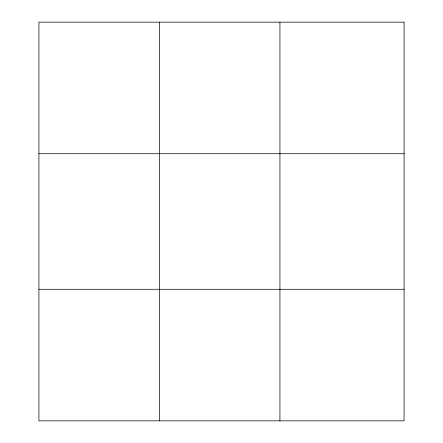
<?xml version="1.0" encoding="UTF-8"?>
<svg xmlns="http://www.w3.org/2000/svg" width="443" height="443" viewBox="0 0 443 443"><rect width="100%" height="100%" fill="white"/><g stroke="black" fill="none" stroke-linecap="round" stroke-linejoin="round"><path stroke-width="0.66" d="M159.419 22.15L159.419 420.85M279.926 22.15L279.926 420.85M38.912 153.721L404.088 153.721M38.912 289.279L404.088 289.279M404.088 22.15L404.088 420.85L38.912 420.85L38.912 22.15L404.088 22.15"/></g></svg>
